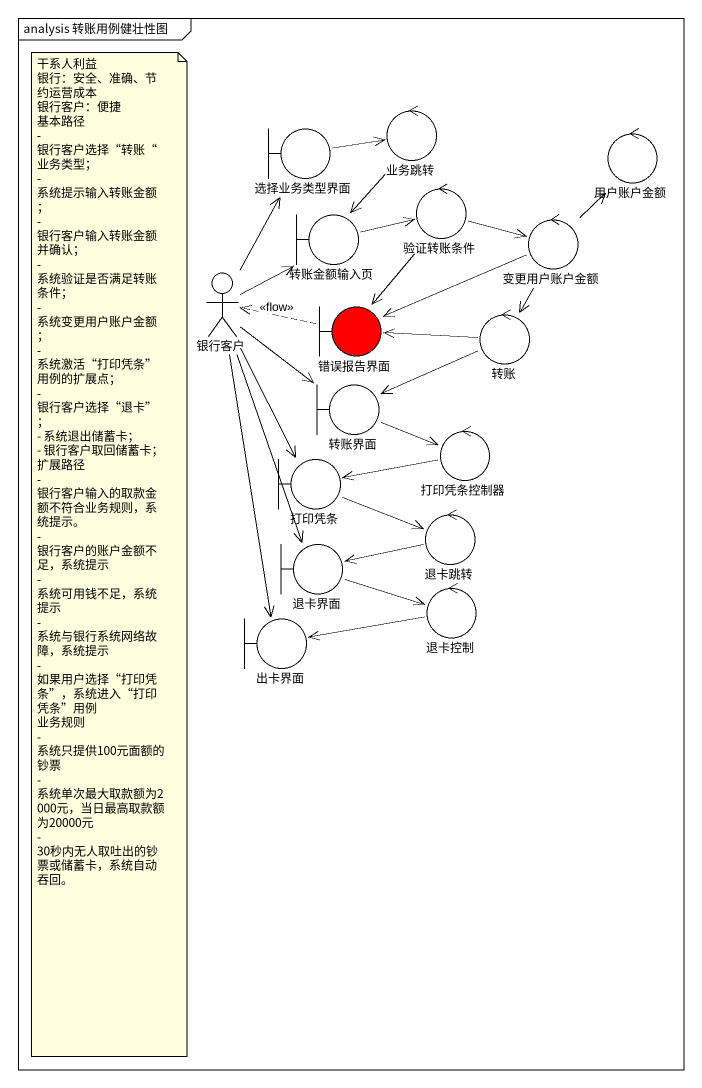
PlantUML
@startuml
mainframe analysis 转账用例健壮性图
boundary 选择业务类型界面
control 业务跳转
control 用户账户金额
boundary 转账金额输入页
control 验证转账条件
control 变更用户账户金额
actor 银行客户
boundary 错误报告界面 #FF0000
control 转账
boundary 转账界面
control 打印凭条控制器
boundary 打印凭条
control 退卡跳转
boundary 退卡界面
control 退卡控制
boundary 出卡界面
选择业务类型界面 -right-> 业务跳转
业务跳转 --> 转账金额输入页
转账金额输入页 -right-> 验证转账条件
验证转账条件 -right-> 变更用户账户金额
验证转账条件 --> 错误报告界面
变更用户账户金额 -up-> 用户账户金额
变更用户账户金额 -left-> 错误报告界面
变更用户账户金额 --> 转账
银行客户 -up-> 选择业务类型界面
银行客户 -up-> 转账金额输入页
银行客户 --> 转账界面
银行客户 --> 打印凭条
银行客户 --> 退卡界面
银行客户 --> 出卡界面
错误报告界面 .left.> 银行客户 : <<flow>>
转账 -left-> 错误报告界面
转账 -left-> 转账界面
转账界面 -right-> 打印凭条控制器
打印凭条控制器 -left-> 打印凭条
打印凭条 -right-> 退卡跳转
退卡跳转 -left-> 退卡界面
退卡界面 -right-> 退卡控制
退卡控制 -left-> 出卡界面
note as N1
  干系人利益
  银行：安全、准确、节约运营成本
  银行客户：便捷
  基本路径
  - 银行客户选择“转账“业务类型；
  - 系统提示输入转账金额；
  - 银行客户输入转账金额并确认；
  - 系统验证是否满足转账条件；
  - 系统变更用户账户金额；
  - 系统激活“打印凭条”用例的扩展点；
  - 银行客户选择“退卡”；
  - 系统退出储蓄卡；
  - 银行客户取回储蓄卡；
  扩展路径
  - 银行客户输入的取款金额不符合业务规则，系统提示。
  - 银行客户的账户金额不足，系统提示
  - 系统可用钱不足，系统提示
  - 系统与银行系统网络故障，系统提示
  - 如果用户选择“打印凭条”，系统进入“打印凭条”用例
  业务规则
  - 系统只提供100元面额的钞票
  - 系统单次最大取款额为2000元，当日最高取款额为20000元
  - 30秒内无人取吐出的钞票或储蓄卡，系统自动吞回。
end note
@enduml
